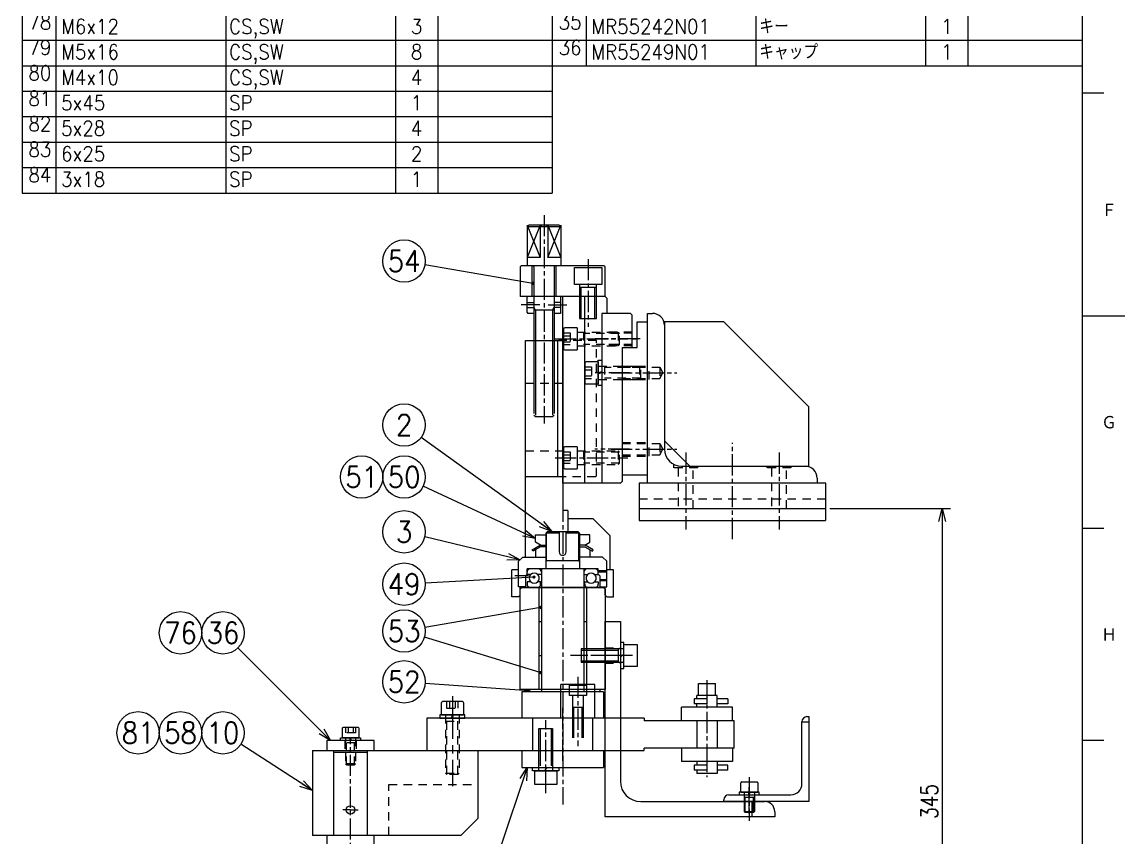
# Model space of a CAD drawing. Extents: x 0 to 2102, y 0 to 1485.
# Drawn here: x 1440 to 2090, y 435 to 916 of the extents above; entities that cross this region are included whole.
import ezdxf
from ezdxf.enums import TextEntityAlignment as Align

# ---------------------------------------------------------------- set-up
doc = ezdxf.new("R2010")
doc.units = 0
doc.header["$LTSCALE"] = 2.5
for name, pattern in [('GEN3A', [3.5, 2, -1.5]), ('GEN4A', [15, 10, -1, 1, -1, 1, -1]), ('GEN7', [15, 10, -1.5, 2, -1.5]), ('GEN7A', [7.5, 5, -0.75, 1, -0.75]), ('HIDDEN2', [3.5, 2, -1.5])]:
    doc.linetypes.add(name, pattern=pattern)
doc.layers.get('0').update_dxf_attribs({"linetype": 'CONTINUOUS'})
doc.layers.get('DEFPOINTS').update_dxf_attribs({"linetype": 'CONTINUOUS'})
for name, color, linetype in [('2', 5, 'CONTINUOUS'), ('4', 3, 'CONTINUOUS'), ('4A', 3, 'GEN4A'), ('5', 3, 'CONTINUOUS'), ('7', 4, 'GEN7'), ('7A', 4, 'GEN7A'), ('9', 3, 'HIDDEN2'), ('_-0', 7, 'CONTINUOUS'), ('_-3A', 6, 'GEN3A'), ('RAHM2', 1, 'CONTINUOUS'), ('RAHM3', 52, 'CONTINUOUS')]:
    doc.layers.add(name, color=color, linetype=linetype)
doc.styles.add('DIMENSION', font='monotxt.shx', dxfattribs={"bigfont": 'bigfont.shx'})
doc.styles.get("Standard").update_dxf_attribs({"font": 'romans.shx', "width": 0.8, "bigfont": 'extfont.shx'})
doc.dimstyles.new('GEN-ISO', dxfattribs={"dimscale": 2.5, "dimtxt": 4, "dimasz": 3, "dimexe": 2, "dimexo": 1, "dimgap": 1, "dimtad": 3, "dimdec": 3, "dimrnd": 0.01, "dimdsep": 46, "dimtxsty": 'Standard', "dimblk": 'OPEN30', "dimcen": 0, "dimclrt": 52, "dimadec": 3, "dimazin": 2, "dimtp": 0.1, "dimtm": 0.1, "dimtfac": 0.6, "dimtdec": 3, "dimtmove": 2, "dimatfit": 3, "dimldrblk": 'OPEN30', "dimfxl": 1, "dimarcsym": 0})

# ---------------------------------------------------------------- blocks, each defined once
blk = doc.blocks.new('1A1ｸﾐｽﾞ')
at = {"layer": 'RAHM2', "color": 5, "linetype": 'Continuous'}
for p, q in [((826, 15), (826, 579)), ((831, 349.5), (826, 349.5)), ((836, 297), (826, 297)), ((831, 247), (826, 247)), ((831, 197), (826, 197))]:
    blk.add_line(p, q, dxfattribs=at)
for s, p in [('Ｆ', (830.43, 320.24)), ('Ｇ', (830.43, 270.24)), ('Ｈ', (830.43, 220.24))]:
    blk.add_text(s, height=3.31, dxfattribs=at).set_placement(p)
at = {"layer": 'RAHM2', "color": 5, "linetype": 'Continuous', "width": 0.7}
for tag, p in [('HEADER3', (35, 566.01)), ('HEADER4', (54.75, 566)), ('HEADER15', (74.49, 566)), ('HEADER16', (94.43, 566))]:
    blk.add_attdef(tag, text='', height=6, dxfattribs=at).set_placement(p, align=Align.MIDDLE)
at = {"layer": 'RAHM2', "color": 7, "linetype": 'Continuous'}
blk.add_attdef('HEADER5', text='', height=2.5, dxfattribs=at).set_placement((63.69, 559.1), align=Align.BOTTOM_RIGHT)
for tag, height, width, p in [('HEADER1', 5, 0.9, (775.12, 45.15)), ('HEADER7', 5, 0.8, (590.38, 40.8)), ('GEN-TITLE-SCA', 4, 0.85, (677.79, 40.85)), ('HEADER2', 6, 0.9, (774.89, 36.68)), ('HEADER20', 3.2, 0.63, (46.91, 31.38)), ('HEADER17', 3.33, 0.8, (71.4, 31.2)), ('HEADER18', 3.5, 0.8, (92.57, 31.22)), ('HEADER11', 3.2, 0.63, (46.91, 24.38)), ('HEADER9', 3.33, 0.8, (71.4, 24.2)), ('HEADER10', 3.5, 0.8, (92.57, 24.22)), ('HEADER14', 3.31, 0.8, (542.54, 17.82))]:
    blk.add_attdef(tag, text='', height=height, dxfattribs=dict(at, width=width)).set_placement(p, align=Align.MIDDLE)
for tag, p in [('HEADER22', (648.45, 41.09)), ('HEADER21', (663.07, 41.09))]:
    blk.add_attdef(tag, text='', height=4, dxfattribs=at).set_placement(p, align=Align.MIDDLE)
at = {"layer": 'RAHM2', "color": 7, "linetype": 'Continuous', "width": 0.7}
blk.add_attdef('GEN-TITLE-DAT', text='', height=3.5, dxfattribs=at).set_placement((699.64, 39.1), align=Align.CENTER)
at = {"layer": 'RAHM2', "color": 5, "linetype": 'Continuous'}
blk.add_attdef('HEADER6', text='', height=5.8, dxfattribs=at).set_placement((623.09, 17.7), align=Align.BOTTOM_RIGHT)
at = {"layer": 'RAHM2', "color": 5, "linetype": 'Continuous', "style": 'DIMENSION', "width": 1.2}
for tag, p in [('HEADER13', (629.56, 16.75)), ('HEADER12', (663.26, 16.72)), ('GEN-TITLE-DWG', (732.79, 16.74))]:
    blk.add_attdef(tag, text='', height=7.02, dxfattribs=at).set_placement(p, align=Align.BOTTOM_LEFT)
at = {"layer": 'RAHM2', "color": 5, "linetype": 'Continuous', "style": 'DIMENSION'}
blk.add_attdef('HEADER8', text='', height=7.02, dxfattribs=at).set_placement((824.64, 16.71), align=Align.BOTTOM_RIGHT)
blk = doc.blocks.new('A$C7E82024C')
at = {"layer": '2'}
for p, q in [((5.68, 100), (4.68, 99)), ((4.68, 80), (4.68, 99)), ((5.68, 100), (22.68, 100)), ((22.68, 100), (22.68, 0)), ((10.68, 80), (4.68, 80)), ((10.68, 80), (10.68, 1)), ((10.68, 1), (11.68, 0)), ((11.68, 0), (22.68, 0))]:
    blk.add_line(p, q, dxfattribs=at)
at = {"layer": '7A'}
for p, q in [((0, 85), (26.57, 85)), ((6, 65), (26.57, 65)), ((6.33, 20), (26.78, 20))]:
    blk.add_line(p, q, dxfattribs=at)
at = {"layer": '9'}
for p, q in [((4.68, 89), (22.68, 89)), ((4.68, 88.32), (22.68, 88.32)), ((4.68, 81.68), (22.68, 81.68)), ((4.68, 81), (22.68, 81))]:
    blk.add_line(p, q, dxfattribs=at)
blk = doc.blocks.new('A$C05F7425E')
at = {"layer": '2'}
for p, q in [((21.51, 132.98), (24.51, 132.98)), ((21.51, 32.98), (21.51, 132.98)), ((15.51, 127.98), (21.51, 127.98)), ((15.51, 112.98), (15.51, 127.98)), ((31.51, 127.98), (31.51, 52.98)), ((66.51, 127.98), (31.51, 127.98)), ((66.51, 127.98), (116.51, 77.98)), ((6.51, 112.98), (15.51, 112.98)), ((6.51, 112.98), (6.51, 37.98)), ((116.51, 42.98), (116.51, 77.98)), ((31.51, 57.98), (46.51, 42.98)), ((41.51, 42.98), (116.51, 42.98)), ((6.51, 37.98), (21.51, 37.98)), ((121.51, 35.98), (121.51, 32.98))]:
    blk.add_line(p, q, dxfattribs=at)
blk.add_lwpolyline([(16.51, 17.98), (126.51, 17.98), (126.51, 32.98), (16.51, 32.98)], close=True, dxfattribs=at)
for centre, radius, start, end in [((24.51, 125.98), 7, 0, 90), ((41.51, 52.98), 10, 180, 270), ((114.51, 35.98), 7, 0, 90)]:
    blk.add_arc(centre, radius, start, end, dxfattribs=at)
at = {"layer": '7A'}
for p, q in [((0, 97.98), (38.81, 97.98)), ((0, 52.98), (38.81, 52.98)), ((71.51, 0), (71.51, 56.68)), ((44.01, 51.06), (44.01, 5.71)), ((99.01, 51.06), (99.01, 5.71))]:
    blk.add_line(p, q, dxfattribs=at)
at = {"layer": '9'}
for p, q in [((6.51, 101.98), (22.51, 101.98)), ((6.51, 101.3), (28.71, 101.3)), ((22.51, 93.98), (22.51, 101.98)), ((28.71, 101.3), (30.63, 97.98)), ((28.71, 101.3), (28.71, 94.65)), ((28.71, 94.65), (30.63, 97.98)), ((6.51, 94.65), (28.71, 94.65)), ((6.51, 93.98), (22.51, 93.98)), ((6.51, 56.98), (22.51, 56.98)), ((6.51, 56.3), (28.71, 56.3)), ((22.51, 48.98), (22.51, 56.98)), ((28.71, 56.3), (28.71, 49.65)), ((28.71, 56.3), (30.63, 52.98)), ((28.71, 49.65), (30.63, 52.98)), ((6.51, 49.65), (28.71, 49.65)), ((6.51, 48.98), (22.51, 48.98)), ((37.01, 41.98), (37.01, 44.05)), ((51.01, 41.98), (37.01, 41.98)), ((39.51, 41.98), (39.51, 17.98)), ((48.51, 17.98), (48.51, 41.98)), ((51.01, 42.98), (51.01, 41.98)), ((92.01, 41.98), (92.01, 42.98)), ((106.01, 41.98), (92.01, 41.98)), ((94.51, 41.98), (94.51, 17.98)), ((103.51, 17.98), (103.51, 41.98)), ((106.01, 42.98), (106.01, 41.98)), ((126.51, 23.48), (16.51, 23.48))]:
    blk.add_line(p, q, dxfattribs=at)
blk = doc.blocks.new('A$C192D0787')
at = {"layer": '2'}
for p, q in [((4, 238.96), (24, 238.96)), ((24, 189.96), (4, 189.96)), ((4, 79.96), (24, 79.96)), ((4.5, 9.96), (23.5, 9.96)), ((23.5, 8.61), (4.5, 8.61))]:
    blk.add_line(p, q, dxfattribs=at)
for points in [[(4, 238.96), (4, 189.96), (0, 189.96), (0, 79.96), (4, 79.96), (4, 9.96)], [(24, 9.96), (24, 79.96), (28, 79.96), (28, 189.96), (24, 189.96), (24, 238.96)], [(4, 9.96), (4.5, 9.96), (4.5, 8.61), (4, 8.61)], [(4, 4.96), (24, 4.96), (24, 8.61)], [(4, 8.61), (4, 4.96)], [(24, 9.96), (23.5, 9.96), (23.5, 8.61), (24, 8.61)]]:
    blk.add_lwpolyline(points, dxfattribs=at)
at = {"layer": '7A'}
blk.add_line((14, 0), (14, 247.39), dxfattribs=at)
blk = doc.blocks.new('GENJIS-1176H2_S-02O00M0-0704')
at = {"layer": '_-0'}
for p, q in [((-8, 5.7), (-8, -5.7)), ((0, 6.5), (-7.2, 6.5)), ((0, 6.5), (0, -6.5)), ((-7.2, -6.5), (0, -6.5))]:
    blk.add_line(p, q, dxfattribs=at)
for centre, start, end in [((-7.2, 5.7), 90, 179.999999), ((-7.2, -5.7), 179.999999, 270)]:
    blk.add_arc(centre, 0.8, start, end, dxfattribs=at)
at = {"layer": '_-3A'}
for p, q in [((-8, 3.4641), (-4, 3.4641)), ((-8, 1.73205), (-4, 1.73205)), ((-4, 3.4641), (-4, -3.4641)), ((0, 4), (34.233, 4)), ((3.75, 4), (3.75, -4)), ((35, 3.233), (3.75, 3.233)), ((35, 3.233), (34.233, 4)), ((34.233, 4), (34.233, -4)), ((35, -3.233), (35, 3.233)), ((-8, -1.73205), (-4, -1.73205)), ((-4, -3.4641), (-8, -3.4641)), ((0, -4), (34.233, -4)), ((35, -3.233), (3.75, -3.233)), ((34.233, -4), (35, -3.233))]:
    blk.add_line(p, q, dxfattribs=at)
at = {"layer": '_-0', "flags": 9}
blk.add_attdef('POWER_DIM', (0, 0), '', height=12.5, dxfattribs=at)
blk = doc.blocks.new('A$C13A81630')
at = {"layer": '2'}
blk.add_lwpolyline([(6, 0), (6, 28), (0, 28), (0, 0)], close=True, dxfattribs=at)
at = {"layer": '9'}
for p, q in [((6, 17.3), (0, 17.3)), ((6, 10.7), (0, 10.7))]:
    blk.add_line(p, q, dxfattribs=at)
blk = doc.blocks.new('GENJIS-1176H2_S-02PJ0E5-0704')
at = {"layer": '_-0'}
for p, q in [((-6, 4.4), (-6, -4.4)), ((0, 5), (-5.4, 5)), ((0, 5), (0, -5)), ((-5.4, -5), (0, -5))]:
    blk.add_line(p, q, dxfattribs=at)
for centre, start, end in [((-5.4, 4.4), 90, 179.999998), ((-5.4, -4.4), 179.999998, 270)]:
    blk.add_arc(centre, 0.6, start, end, dxfattribs=at)
at = {"layer": '_-3A'}
for p, q in [((-6, 2.88675), (-3, 2.88675)), ((-6, 1.443375), (-3, 1.443375)), ((-3, 2.88675), (-3, -2.88675)), ((0, 3), (15.3865, 3)), ((3, 3), (3, -3)), ((16, 2.3865), (3, 2.3865)), ((16, 2.3865), (15.3865, 3)), ((15.3865, 3), (15.3865, -3)), ((16, -2.3865), (16, 2.3865)), ((-6, -1.443375), (-3, -1.443375)), ((-3, -2.88675), (-6, -2.88675)), ((0, -3), (15.3865, -3)), ((16, -2.3865), (3, -2.3865)), ((15.3865, -3), (16, -2.3865))]:
    blk.add_line(p, q, dxfattribs=at)
at = {"layer": '_-0', "flags": 9}
blk.add_attdef('POWER_DIM', (0, 0), '', height=12.5, dxfattribs=at)
blk = doc.blocks.new('GENJIS-1251_S-02PJ0DL-0707')
at = {"layer": '_-0'}
for p, q in [((-1.5, 5.9), (0, 5.9)), ((-1.5, -5.9), (-1.5, 5.9)), ((0, 0.45), (-1.5, 0)), ((0, 0), (-1.5, -0.45)), ((0, 5.9), (0, -5.9)), ((0, -5.9), (-1.5, -5.9))]:
    blk.add_line(p, q, dxfattribs=at)
at = {"layer": '_-0', "flags": 9}
blk.add_attdef('POWER_DIM', (0, 0), '', height=12.5, dxfattribs=at)
blk = doc.blocks.new('GENJIS-1251_S-02O00LD-0707')
at = {"layer": '_-0'}
for p, q in [((-2, 7.4), (0, 7.4)), ((-2, -7.4), (-2, 7.4)), ((0, 7.4), (0, -7.4)), ((0, 0.6), (-2, 0)), ((0, 0), (-2, -0.6)), ((0, -7.4), (-2, -7.4))]:
    blk.add_line(p, q, dxfattribs=at)
at = {"layer": '_-0', "flags": 9}
blk.add_attdef('POWER_DIM', (0, 0), '', height=12.5, dxfattribs=at)
blk = doc.blocks.new('A$C288456E8')
at = {"layer": '2'}
for p, q in [((0, 100), (115, 100)), ((0, 0), (0, 100)), ((115, 100), (115, 91)), ((115, 91), (21, 91)), ((9, 79), (9, 6)), ((0, 13.4), (9, 13.4)), ((3, 0), (0, 0))]:
    blk.add_line(p, q, dxfattribs=at)
for centre, radius, start, end in [((21, 79), 12, 90, 180), ((3, 6), 6, 270, 0)]:
    blk.add_arc(centre, radius, start, end, dxfattribs=at)
at = {"layer": '7A'}
blk.add_line((95, 83.88), (95, 107.67), dxfattribs=at)
at = {"layer": '9'}
for p, q in [((90.5, 100), (90.5, 91)), ((99.5, 100), (99.5, 91))]:
    blk.add_line(p, q, dxfattribs=at)
blk = doc.blocks.new('A$C574E4FE1')
at = {"layer": '2'}
for p, q in [((46, 17.58), (46, 54.08)), ((46, 54.08), (50, 54.08)), ((49, 57.08), (50, 57.08)), ((50, 57.08), (50, 7.08)), ((0, 7.08), (0, 8.08)), ((50, 7.08), (0, 7.08)), ((3, 11.08), (39.5, 11.08))]:
    blk.add_line(p, q, dxfattribs=at)
for centre, radius, start, end in [((49, 54.08), 3, 90, 180), ((39.5, 17.58), 6.5, 270, 0), ((3, 8.08), 3, 90, 180)]:
    blk.add_arc(centre, radius, start, end, dxfattribs=at)
at = {"layer": '7'}
blk.add_line((15, 0), (15, 15.6), dxfattribs=at)
blk = doc.blocks.new('A$C709349E2')
at = {"layer": '2'}
for p, q in [((8, 23.5), (8, 151)), ((8, 151), (30, 151)), ((27, 151), (27, 71)), ((30, 151), (30, 51)), ((8, 71), (30, 71)), ((33, 51), (30, 51)), ((33, 51), (33, 38.5)), ((48, 46), (33, 46)), ((48, 46), (58, 36)), ((58, 16), (58, 36)), ((0, 0), (0, 16)), ((4, 16), (0, 16)), ((60, 16), (56, 16)), ((60, 0), (60, 16)), ((4, 0), (0, 0)), ((5, 1), (4, 0)), ((55, 5.5), (5, 5.5)), ((5, 1), (5, 5.5)), ((55, 1), (55, 5.5)), ((55, 1), (56, 0)), ((56, 0), (60, 0))]:
    blk.add_line(p, q, dxfattribs=at)
at = {"layer": '9'}
for p, q in [((13, 151), (13, 126)), ((14, 151), (14, 126)), ((24, 151), (24, 126)), ((25, 151), (25, 126)), ((8, 126), (30, 126)), ((8, 86), (30, 86))]:
    blk.add_line(p, q, dxfattribs=at)
blk = doc.blocks.new('GENJIS-1176H2_S-02O00UZ-0704')
at = {"layer": '_-0'}
for p, q in [((-8, 5.7), (-8, -5.7)), ((0, 6.5), (-7.2, 6.5)), ((0, 6.5), (0, -6.5)), ((-7.2, -6.5), (0, -6.5))]:
    blk.add_line(p, q, dxfattribs=at)
for centre, start, end in [((-7.2, 5.7), 90, 179.999999), ((-7.2, -5.7), 179.999999, 270)]:
    blk.add_arc(centre, 0.8, start, end, dxfattribs=at)
at = {"layer": '_-3A'}
for p, q in [((-8, 3.4641), (-4, 3.4641)), ((-8, 1.73205), (-4, 1.73205)), ((-4, 3.4641), (-4, -3.4641)), ((0, 4), (24.233, 4)), ((3.75, 4), (3.75, -4)), ((25, 3.233), (3.75, 3.233)), ((25, 3.233), (24.233, 4)), ((24.233, 4), (24.233, -4)), ((25, -3.233), (25, 3.233)), ((-8, -1.73205), (-4, -1.73205)), ((-4, -3.4641), (-8, -3.4641)), ((0, -4), (24.233, -4)), ((25, -3.233), (3.75, -3.233)), ((24.233, -4), (25, -3.233))]:
    blk.add_line(p, q, dxfattribs=at)
at = {"layer": '_-0', "flags": 9}
blk.add_attdef('POWER_DIM', (0, 0), '', height=12.5, dxfattribs=at)
blk = doc.blocks.new('GENBALLOON1')
blk.add_circle((0, 0), 5)
at = {"flags": 1}
blk.add_attdef('GEN_PARENT', text='', height=2.5, dxfattribs=at).set_placement((0, 0), align=Align.MIDDLE)
blk.add_attdef('REF_NO', text='', height=3.5).set_placement((0, 0), align=Align.MIDDLE)
at = {"color": 7, "flags": 1}
for tag, p in [('5GENINF', (6.43, 0.96)), ('6GENINF', (6.43, 0.63)), ('7GENINF', (6.43, 0.3)), ('8GENINF', (6.43, -0.04)), ('9GENINF', (6.43, -0.37)), ('3GENINF', (6.43, -2.34)), ('4GENINF', (6.43, -2.67)), ('10GENINF', (6.43, -0.7)), ('11GENINF', (6.43, -1)), ('12GENINF', (6.43, -1.34)), ('13GENINF', (6.43, -1.67)), ('14GENINF', (6.43, -2)), ('20GENINF', (6.43, -4.7)), ('21GENINF', (6.43, -5.04)), ('22GENINF', (6.43, -5.37)), ('15GENINF', (6.43, -3)), ('16GENINF', (6.43, -3.34)), ('17GENINF', (6.43, -3.7)), ('18GENINF', (6.43, -4.04)), ('19GENINF', (6.43, -4.37))]:
    blk.add_attdef(tag, p, '', height=0.2, dxfattribs=at)
blk = doc.blocks.new('_Open30')
at = {"color": 0, "linetype": 'ByBlock', "lineweight": -2}
for p, q in [((-1, 0.268), (0, 0)), ((0, 0), (-1, -0.268)), ((0, 0), (-1, 0))]:
    blk.add_line(p, q, dxfattribs=at)
blk = doc.blocks.new('STDKUMIZU')
at = {"color": 7}
for p, q in [((0, 0), (0, -6)), ((8, 0), (8, -6)), ((48, 0), (48, -6)), ((88, 0), (88, -6)), ((98, 0), (98, -6)), ((0, -6), (125, -6))]:
    blk.add_line(p, q, dxfattribs=at)
at = {"color": 7, "width": 0.7}
blk.add_attdef('1GENST', text='', height=3.5, dxfattribs=at).set_placement((4.2, -4.5), align=Align.BOTTOM_CENTER)
for tag, p in [('2GENST', (9.2, -4.5)), ('3GENST', (48.8, -4.5)), ('5GENST', (99, -4.5))]:
    blk.add_attdef(tag, p, '', height=3.5, dxfattribs=at)
blk.add_attdef('4GENST', text='', height=3.5, dxfattribs=at).set_placement((93, -4.5), align=Align.CENTER)
blk = doc.blocks.new('*D82')
at = {"layer": '5', "color": 0, "lineweight": -2, "transparency": 16777216}
for p, q in [((1916.12, 629.1), (1987.24, 629.1)), ((1982.24, 621.6), (1982.24, 291.6)), ((1959.76, 284.1), (1987.24, 284.1))]:
    blk.add_line(p, q, dxfattribs=at)
at = {"layer": 'DEFPOINTS', "color": 0, "transparency": 16777216}
for p in [(1913.62, 629.1), (1957.26, 284.1), (1982.24, 284.1)]:
    blk.add_point(p, dxfattribs=at)
at = {"layer": '5', "color": 0, "lineweight": -2, "transparency": 16777216, "xscale": 7.5, "yscale": 7.5, "zscale": 7.5}
for p, rotation in [((1982.24, 629.1), 90), ((1982.24, 284.1), 270)]:
    blk.add_blockref('_Open30', p, dxfattribs=dict(at, rotation=rotation))
at = {"layer": '5', "color": 52, "transparency": 16777216, "insert": (1974.74, 456.6), "char_height": 10, "attachment_point": 5, "rotation": 90}
blk.add_mtext('345', dxfattribs=at)

msp = doc.modelspace()

# ---------------------------------------------------------------- linework, layer by layer
msp.add_line((1752.5, 890), (1752.5, 815))
at = {"layer": '2'}
for p, q in [((1737.6163, 796.1038), (1737.6163, 772.1038)), ((1738.6163, 796.1038), (1737.6163, 795.1038)), ((1757.6163, 795.1038), (1737.6163, 795.1038)), ((1756.6163, 796.1038), (1738.6163, 796.1038)), ((1745.3308, 796.1038), (1745.3308, 777.1038)), ((1746.3308, 796.1038), (1745.3308, 795.1038)), ((1748.9018, 796.1038), (1749.9018, 795.1038)), ((1749.9018, 796.1038), (1749.9018, 777.1038)), ((1756.6163, 796.1038), (1757.6163, 795.1038)), ((1757.6163, 796.1038), (1757.6163, 772.1038)), ((1745.3308, 777.1038), (1737.6163, 777.1038)), ((1757.6163, 777.1038), (1749.9018, 777.1038)), ((1734.1163, 772.1038), (1733.6163, 771.6038)), ((1733.6163, 771.6038), (1733.6163, 754.1038)), ((1783.1163, 772.1038), (1734.1163, 772.1038)), ((1740.6163, 754.1038), (1740.6163, 772.1038)), ((1741.6163, 771.6038), (1741.6163, 685.1038)), ((1753.6163, 771.6038), (1753.6163, 685.1038)), ((1754.6163, 772.1038), (1754.6163, 754.1038)), ((1783.6163, 771.6038), (1783.1163, 772.1038)), ((1783.6163, 754.1038), (1783.6163, 771.6038)), ((1783.6163, 754.1038), (1733.6163, 754.1038)), ((1737.6163, 753.6038), (1738.1163, 754.1038)), ((1757.1163, 754.1038), (1757.6163, 753.6038)), ((1758.6163, 644.1038), (1758.6163, 754.1038)), ((1771.6163, 644.1038), (1771.6163, 754.1038)), ((1783.6163, 754.1038), (1784.6163, 753.1038)), ((1737.6163, 744.6038), (1737.6163, 753.6038)), ((1737.6163, 750.6038), (1741.6163, 750.6038)), ((1737.6163, 747.6038), (1741.6163, 747.6038)), ((1757.6163, 750.6038), (1753.6163, 750.6038)), ((1757.6163, 747.6038), (1753.6163, 747.6038)), ((1757.6163, 744.6038), (1757.6163, 753.6038)), ((1784.6163, 753.1038), (1784.6163, 744.1038)), ((1737.6163, 744.6038), (1738.1163, 744.1038)), ((1741.6163, 744.1038), (1738.1163, 744.1038)), ((1753.6163, 746.1038), (1741.6163, 746.1038)), ((1757.1163, 744.1038), (1753.6163, 744.1038)), ((1757.6163, 744.6038), (1757.1163, 744.1038)), ((1741.6163, 684.1038), (1742.6163, 683.1038)), ((1752.6163, 683.1038), (1742.6163, 683.1038)), ((1752.6163, 683.1038), (1753.6163, 684.1038)), ((1781.6163, 644.1038), (1758.6163, 644.1038)), ((1803.6163, 629.1038), (1803.6163, 622.1038)), ((1913.6163, 629.1038), (1913.6163, 622.1038)), ((1803.6163, 622.1038), (1913.6163, 622.1038)), ((1742.6163, 613.6038), (1748.6163, 613.6038)), ((1742.6163, 609.3359), (1742.6163, 613.6038)), ((1749.6163, 615.6038), (1748.6163, 614.6038)), ((1756.6163, 614.6038), (1748.6163, 614.6038)), ((1748.6163, 614.6038), (1748.6163, 593.6038)), ((1749.6163, 615.6038), (1767.6163, 615.6038)), ((1756.6163, 615.6038), (1756.6163, 603.6038)), ((1760.6163, 603.6038), (1760.6163, 615.6038)), ((1768.6163, 614.6038), (1760.6163, 614.6038)), ((1767.6163, 615.6038), (1768.6163, 614.6038)), ((1768.6163, 614.6038), (1768.6163, 593.6038)), ((1774.6163, 613.6038), (1768.6163, 613.6038)), ((1774.6163, 609.3359), (1774.6163, 613.6038)), ((1740.6163, 604.8718), (1745.3483, 607.6038)), ((1741.1163, 604.0058), (1740.6163, 604.8718)), ((1745.6163, 606.6038), (1741.1163, 604.0058)), ((1745.6163, 607.6038), (1742.6163, 609.3359)), ((1742.6163, 604.8718), (1742.6163, 600.6038)), ((1745.3483, 607.6038), (1748.6163, 607.6038)), ((1748.6163, 606.6038), (1745.6163, 606.6038)), ((1771.8843, 607.6038), (1768.6163, 607.6038)), ((1768.6163, 606.6038), (1771.6163, 606.6038)), ((1771.6163, 607.6038), (1774.6163, 609.3359)), ((1771.6163, 606.6038), (1776.1163, 604.0058)), ((1776.6163, 604.8718), (1771.8843, 607.6038)), ((1774.6163, 604.8718), (1774.6163, 600.6038)), ((1776.1163, 604.0058), (1776.6163, 604.8718)), ((1732.6163, 598.1038), (1735.1163, 600.6038)), ((1732.6163, 583.1038), (1732.6163, 598.1038)), ((1735.1163, 600.6038), (1748.6163, 600.6038)), ((1748.6163, 600.6038), (1748.6163, 593.6038)), ((1749.1163, 598.6038), (1768.1163, 598.6038)), ((1768.6163, 600.6038), (1768.6163, 593.6038)), ((1782.1163, 600.6038), (1768.6163, 600.6038)), ((1784.6163, 598.1038), (1782.1163, 600.6038)), ((1784.6163, 583.1038), (1784.6163, 598.1038)), ((1779.6163, 593.6038), (1737.6163, 593.6038)), ((1737.6163, 590.3038), (1737.6163, 593.6038)), ((1746.1163, 593.6038), (1746.1163, 521.1038)), ((1771.1163, 593.6038), (1771.1163, 521.1038)), ((1779.6163, 590.3038), (1779.6163, 593.6038)), ((1779.6163, 591.8538), (1784.6163, 591.8538)), ((1737.6163, 590.6038), (1736.6163, 589.6038)), ((1736.6163, 589.6038), (1736.6163, 583.1038)), ((1739.8837, 590.3038), (1737.6163, 590.3038)), ((1737.6163, 585.9038), (1737.6163, 584.6038)), ((1739.8837, 585.9038), (1737.6163, 585.9038)), ((1746.1163, 590.3038), (1743.8489, 590.3038)), ((1745.6163, 585.9038), (1743.8489, 585.9038)), ((1745.6163, 584.6038), (1745.6163, 585.9038)), ((1745.6163, 585.9038), (1746.1163, 585.9038)), ((1771.1163, 590.3038), (1773.3837, 590.3038)), ((1771.6163, 585.9038), (1771.1163, 585.9038)), ((1771.6163, 584.6038), (1771.6163, 585.9038)), ((1771.6163, 585.9038), (1773.3837, 585.9038)), ((1777.3489, 590.3038), (1779.6163, 590.3038)), ((1777.3489, 585.9038), (1779.6163, 585.9038)), ((1779.6163, 590.6038), (1780.6163, 589.6038)), ((1779.6163, 585.9038), (1779.6163, 584.6038)), ((1780.6163, 589.6038), (1780.6163, 583.1038)), ((1780.6163, 587.3538), (1784.6163, 587.3538)), ((1736.6163, 583.1038), (1732.6163, 583.1038)), ((1746.1163, 582.6038), (1733.6163, 582.6038)), ((1744.6163, 582.6038), (1744.6163, 522.6038)), ((1771.1163, 582.6038), (1783.6163, 582.6038)), ((1772.6163, 582.6038), (1772.6163, 522.6038)), ((1780.6163, 583.1038), (1784.6163, 583.1038)), ((1744.6163, 562.6038), (1746.1163, 562.6038)), ((1771.1163, 562.6038), (1772.6163, 562.6038)), ((1744.6163, 542.6038), (1746.1163, 542.6038)), ((1772.6163, 542.6038), (1771.1163, 542.6038)), ((1734.6163, 521.1038), (1734.6163, 505.6038)), ((1782.6163, 521.1038), (1734.6163, 521.1038)), ((1736.6163, 522.6038), (1736.6163, 521.1038)), ((1780.6163, 522.6038), (1780.6163, 521.1038)), ((1782.6163, 521.1038), (1782.6163, 505.6038)), ((1838.6163, 526.1038), (1848.6163, 526.1038)), ((1838.6163, 519.1038), (1838.6163, 526.1038)), ((1848.6163, 519.1038), (1848.6163, 526.1038)), ((1836.1663, 517.0538), (1836.1663, 514.1538)), ((1843.6163, 517.0538), (1836.1663, 517.0538)), ((1843.6163, 514.1538), (1836.1663, 514.1538)), ((1849.6163, 519.1038), (1837.6163, 519.1038)), ((1837.6163, 517.0538), (1837.6163, 519.1038)), ((1837.6163, 512.1038), (1837.6163, 514.1538)), ((1843.6163, 517.0538), (1843.6163, 514.1538)), ((1849.6163, 512.1038), (1849.6163, 519.1038)), ((1856.0163, 517.0538), (1849.6163, 517.0538)), ((1856.0163, 514.1538), (1849.6163, 514.1538)), ((1856.0163, 517.0538), (1856.0163, 514.1538)), ((1828.6163, 504.1038), (1828.6163, 512.1038)), ((1858.6163, 512.1038), (1828.6163, 512.1038)), ((1858.6163, 504.1038), (1858.6163, 512.1038)), ((1806.6163, 505.6038), (1678.6157, 505.6038)), ((1678.6157, 505.6038), (1678.6157, 486.6038)), ((1741.1163, 486.6038), (1741.1163, 505.6038)), ((1776.1163, 505.6038), (1776.1163, 486.6038)), ((1806.6163, 505.6038), (1806.6163, 504.1038)), ((1859.6163, 504.1038), (1806.6163, 504.1038)), ((1837.6163, 504.1038), (1837.6163, 488.1038)), ((1849.6163, 504.1038), (1849.6163, 488.1038)), ((1859.6163, 488.1038), (1806.6163, 488.1038)), ((1806.6163, 486.6038), (1806.6163, 488.1038)), ((1828.6163, 488.1038), (1828.6163, 480.1038)), ((1858.6163, 488.1038), (1858.6163, 480.1038)), ((1611.1158, 486.6038), (1806.6163, 486.6038)), ((1611.1158, 486.6038), (1611.1158, 436.6038)), ((1623.6158, 486.6038), (1623.6158, 436.6038)), ((1643.6158, 436.6038), (1643.6158, 486.6038)), ((1708.6158, 486.6038), (1708.6158, 446.6038)), ((1734.6163, 486.6038), (1734.6163, 476.6038)), ((1782.6163, 486.6038), (1782.6163, 476.6038)), ((1734.6163, 476.6038), (1782.6163, 476.6038)), ((1858.6163, 480.1038), (1828.6163, 480.1038)), ((1836.1663, 478.0538), (1836.1663, 475.1538)), ((1843.6163, 478.0538), (1836.1663, 478.0538)), ((1843.6163, 475.1538), (1836.1663, 475.1538)), ((1837.6163, 480.1038), (1837.6163, 478.0538)), ((1837.6163, 475.1538), (1837.6163, 473.1038)), ((1843.6163, 478.0538), (1843.6163, 475.1538)), ((1849.6163, 480.1038), (1849.6163, 473.1038)), ((1856.0163, 478.0538), (1849.6163, 478.0538)), ((1856.0163, 475.1538), (1849.6163, 475.1538)), ((1856.0163, 475.1538), (1856.0163, 478.0538)), ((1849.6163, 473.1038), (1837.6163, 473.1038)), ((1708.6158, 446.6038), (1698.6158, 436.6038)), ((1698.6158, 436.6038), (1611.1158, 436.6038)), ((1623.6158, 436.6038), (1619.6158, 436.6038)), ((1647.6158, 436.6038), (1643.6158, 436.6038))]:
    msp.add_line(p, q, dxfattribs=at)
msp.add_lwpolyline([(1783.6163, 581.6038), (1783.6163, 522.6038), (1733.6163, 522.6038), (1733.6163, 581.6038), (1734.6163, 582.6038), (1782.6163, 582.6038)], close=True, dxfattribs=at)
msp.add_lwpolyline([(1859.6163, 488.1038), (1859.6163, 504.1038)], dxfattribs=at)
msp.add_circle((1633.6158, 451.6038), 2.5, dxfattribs=at)
for centre, radius, start, end in [((1741.1163, 771.6038), 0.5, 0, 90), ((1754.1163, 771.6038), 0.5, 90, 180), ((1758.6163, 603.6038), 2, 180, 0), ((1739.6163, 591.6038), 2, 90, 180), ((1744.1163, 591.6038), 2, 0, 90), ((1773.1163, 591.6038), 2, 90, 180), ((1777.6163, 591.6038), 2, 0, 90), ((1741.8663, 588.1038), 2.9615, 132.024628, 227.975372), ((1741.8663, 588.1038), 2.9615, 47.975372, 132.024628), ((1741.8663, 588.1038), 2.9615, 227.975372, 312.024628), ((1741.8663, 588.1038), 2.9615, 312.024628, 47.975372), ((1775.3663, 588.1038), 2.9615, 132.024628, 227.975372), ((1775.3663, 588.1038), 2.9615, 47.975372, 132.024628), ((1775.3663, 588.1038), 2.9615, 227.975372, 312.024628), ((1775.3663, 588.1038), 2.9615, 312.024628, 47.975372), ((1739.6163, 584.6038), 2, 180, 270), ((1743.6163, 584.6038), 2, 270, 0), ((1773.6163, 584.6038), 2, 180, 270), ((1777.6163, 584.6038), 2, 270, 0)]:
    msp.add_arc(centre, radius, start, end, dxfattribs=at)
at = {"layer": '4'}
for p, q in [((1745.3308, 796.1038), (1737.6163, 777.1038)), ((1737.6163, 796.1038), (1745.3308, 777.1038)), ((1749.9018, 777.1038), (1757.6163, 796.1038)), ((1749.9018, 796.1038), (1757.6163, 777.1038)), ((1765.6163, 771.1038), (1781.6163, 771.1038)), ((1765.6163, 761.1038), (1765.6163, 771.1038)), ((1781.6163, 771.1038), (1781.6163, 761.1038)), ((1781.6163, 761.1038), (1765.6163, 761.1038)), ((1768.6163, 761.1038), (1768.6163, 741.1038)), ((1778.6163, 741.1038), (1778.6163, 761.1038)), ((1768.6163, 759.6038), (1778.6163, 759.6038)), ((1769.6163, 741.1038), (1769.6163, 759.6038)), ((1777.6163, 741.1038), (1777.6163, 759.6038)), ((1742.6163, 746.1038), (1741.6163, 747.8359)), ((1752.6163, 746.1038), (1753.6163, 747.8359)), ((1742.6163, 746.1038), (1742.6163, 684.1038)), ((1752.6163, 746.1038), (1752.6163, 684.1038)), ((1768.6163, 741.1038), (1778.6163, 741.1038)), ((1749.1163, 598.6038), (1749.1163, 615.1038)), ((1768.1163, 598.6038), (1768.1163, 615.1038)), ((1748.6163, 597.7378), (1749.1163, 598.6038)), ((1768.6163, 597.7378), (1768.1163, 598.6038)), ((1779.6163, 592.6038), (1784.6163, 592.6038)), ((1784.6163, 586.6038), (1780.6163, 586.6038)), ((1794.6163, 546.6038), (1769.6163, 546.6038)), ((1769.6163, 546.6038), (1769.6163, 538.6038)), ((1791.6163, 538.6038), (1791.6163, 546.6038)), ((1792.6163, 550.3038), (1792.6163, 534.9038)), ((1794.6163, 550.3038), (1792.6163, 550.3038)), ((1794.6163, 534.9038), (1794.6163, 550.3038)), ((1794.6163, 549.1038), (1802.6163, 549.1038)), ((1802.6163, 549.1038), (1802.6163, 536.1038)), ((1769.6163, 545.8038), (1791.6163, 545.8038)), ((1792.6163, 541.6038), (1794.6163, 543.6038)), ((1769.6163, 539.4038), (1791.6163, 539.4038)), ((1769.6163, 538.6038), (1794.6163, 538.6038)), ((1792.6163, 534.9038), (1794.6163, 534.9038)), ((1802.6163, 536.1038), (1794.6163, 536.1038)), ((1762.6163, 525.1038), (1772.6163, 525.1038)), ((1762.6163, 519.1038), (1762.6163, 525.1038)), ((1772.6163, 525.1038), (1772.6163, 519.1038)), ((1772.6163, 519.1038), (1762.6163, 519.1038)), ((1764.6163, 494.1038), (1764.6163, 519.1038)), ((1770.6163, 519.1038), (1770.6163, 494.1038)), ((1764.6163, 512.1038), (1770.6163, 512.1038)), ((1765.2163, 494.1038), (1765.2163, 512.1038)), ((1770.0163, 494.1038), (1770.0163, 512.1038)), ((1744.6163, 499.6038), (1752.6163, 499.6038)), ((1744.6163, 474.6038), (1744.6163, 499.6038)), ((1745.4163, 499.6038), (1745.4163, 477.6038)), ((1751.8163, 499.6038), (1751.8163, 477.6038)), ((1752.6163, 499.6038), (1752.6163, 474.6038)), ((1740.9163, 474.6038), (1740.9163, 476.6038)), ((1756.3163, 474.6038), (1740.9163, 474.6038)), ((1742.1163, 474.6038), (1755.1163, 474.6038)), ((1742.1163, 466.6038), (1742.1163, 474.6038)), ((1749.6163, 476.6038), (1747.6163, 474.6038)), ((1755.1163, 474.6038), (1755.1163, 466.6038)), ((1756.3163, 476.6038), (1756.3163, 474.6038)), ((1864.2163, 468.1038), (1873.0163, 468.1038)), ((1755.1163, 466.6038), (1742.1163, 466.6038)), ((1874.5163, 462.1038), (1862.7163, 462.1038)), ((1862.7163, 462.1038), (1862.7163, 460.6038)), ((1863.6163, 462.1038), (1863.6163, 467.5038)), ((1863.6163, 462.1038), (1873.6163, 462.1038)), ((1865.6163, 462.1038), (1865.6163, 450.7173)), ((1868.1663, 460.6038), (1868.6163, 462.1038)), ((1868.6163, 460.6038), (1869.0663, 462.1038)), ((1871.6163, 462.1038), (1871.6163, 450.7173)), ((1873.6163, 467.5038), (1873.6163, 462.1038)), ((1874.5163, 460.6038), (1874.5163, 462.1038)), ((1862.7163, 460.6038), (1874.5163, 460.6038)), ((1865.6163, 459.1038), (1871.6163, 459.1038)), ((1866.2298, 450.1038), (1866.2298, 459.1038)), ((1871.0028, 450.1038), (1871.0028, 459.1038)), ((1865.6163, 450.7173), (1871.6163, 450.7173)), ((1866.2298, 450.1038), (1865.6163, 450.7173)), ((1871.0028, 450.1038), (1866.2298, 450.1038)), ((1871.6163, 450.7173), (1871.0028, 450.1038))]:
    msp.add_line(p, q, dxfattribs=at)
for centre, start, end in [((1864.2163, 467.5038), 90.000002, 180), ((1873.0163, 467.5038), 0, 90.000002)]:
    msp.add_arc(centre, 0.6, start, end, dxfattribs=at)
at = {"layer": '4A'}
for p, q in [((1799.6163, 729.1038), (1802.6163, 729.1038)), ((1757.6163, 505.6038), (1757.6163, 525.6038)), ((1777.6163, 525.6038), (1757.6163, 525.6038)), ((1777.6163, 505.6038), (1777.6163, 525.6038))]:
    msp.add_line(p, q, dxfattribs=at)
at = {"layer": '7'}
for p, q in [((1738.4861, 589.6038), (1730.4861, 589.6038)), ((1693.6158, 518.6038), (1693.6158, 465.6038)), ((1633.6158, 451.6038), (1629.0588, 451.6038)), ((1633.6158, 451.6038), (1638.1729, 451.6038))]:
    msp.add_line(p, q, dxfattribs=at)
at = {"layer": '7A'}
for p, q in [((1747.6163, 802.0569), (1747.6163, 679.2758)), ((1773.6163, 776.1038), (1773.6163, 736.1038)), ((1745.0661, 749.1038), (1734.2528, 749.1038)), ((1750.1665, 749.1038), (1760.9798, 749.1038)), ((1754.1163, 729.1038), (1797.1163, 729.1038)), ((1754.1163, 659.1038), (1797.1163, 659.1038)), ((1758.6163, 633.7423), (1758.6163, 454.7434)), ((1792.1742, 542.6038), (1763.3126, 542.6038)), ((1767.6163, 530.1038), (1767.6163, 489.1038)), ((1843.6163, 528.16), (1843.6163, 471.0074)), ((1758.6163, 480.6114), (1758.6163, 512.3036)), ((1748.6163, 461.6038), (1748.6163, 504.6038)), ((1868.6163, 470.9683), (1868.6163, 445.3088))]:
    msp.add_line(p, q, dxfattribs=at)
at = {"layer": '9'}
for p, q in [((1656.1158, 466.6038), (1708.6158, 466.6038)), ((1656.1158, 436.6038), (1656.1158, 466.6038))]:
    msp.add_line(p, q, dxfattribs=at)
msp.add_lwpolyline([(1755.6163, 648.1038), (1778.6163, 648.1038), (1778.6163, 728.1038), (1755.6163, 728.1038)], close=True, dxfattribs=at)

# ---------------------------------------------------------------- block references
at = {"layer": '2', "xscale": 2.5, "yscale": 2.5, "zscale": 2.5}
msp.add_blockref('1A1ｸﾐｽﾞ', (0, 0), dxfattribs=at)
at = {"layer": '2', "xscale": -1}
msp.add_blockref('A$C7E82024C', (1804.2957, 644.1038), dxfattribs=at)
at = {"layer": '2'}
for name, p in [('A$C05F7425E', (1787.1087, 611.1272)), ('GENJIS-1176H2_S-02O00UZ-0704', (1767.1163, 729.1038)), ('A$C709349E2', (1728.6163, 577.1038)), ('GENJIS-1176H2_S-02O00UZ-0704', (1779.6163, 709.1038)), ('GENJIS-1251_S-02O00LD-0707', (1781.6163, 709.1038)), ('GENJIS-1176H2_S-02O00UZ-0704', (1767.1163, 659.1038)), ('A$C574E4FE1', (1853.6163, 449.5194)), ('A$C192D0787', (1619.6158, 246.6396))]:
    msp.add_blockref(name, p, dxfattribs=at)
at = {"layer": '2', "rotation": 90}
for name, p in [('A$C288456E8', (1883.6163, 447.6038)), ('A$C13A81630', (1647.6158, 486.6038))]:
    msp.add_blockref(name, p, dxfattribs=at)
at = {"layer": '2', "xscale": -1, "rotation": 90}
for name, p in [('GENJIS-1176H2_S-02O00M0-0704', (1693.6158, 507.6038)), ('GENJIS-1251_S-02O00LD-0707', (1693.6158, 505.6038))]:
    msp.add_blockref(name, p, dxfattribs=at)
at = {"layer": '5'}
ref = msp.add_blockref('GENBALLOON1', (1665.1598, 774.9153), dxfattribs=dict(at, xscale=2.5, yscale=2.5, zscale=2.5))
ref.add_attrib('REF_NO', '54', dxfattribs={"color": 7, "height": 12.5, "width": 0.9}).set_placement((1665.1598, 774.9153), align=Align.MIDDLE_CENTER)
ref = msp.add_blockref('GENBALLOON1', (1665.1598, 678.3837), dxfattribs=dict(at, xscale=2.5, yscale=2.5, zscale=2.5))
ref.add_attrib('REF_NO', '2', dxfattribs={"color": 7, "height": 12.5, "width": 0.9}).set_placement((1665.1598, 678.3837), align=Align.MIDDLE_CENTER)
ref = msp.add_blockref('GENBALLOON1', (1640.1598, 647.7186), dxfattribs=dict(at, xscale=2.5, yscale=2.5, zscale=2.5))
ref.add_attrib('REF_NO', '51', dxfattribs={"color": 7, "height": 12.5, "width": 0.9}).set_placement((1640.1598, 647.7186), align=Align.MIDDLE_CENTER)
ref = msp.add_blockref('GENBALLOON1', (1665.1598, 647.7186), dxfattribs=dict(at, xscale=2.5, yscale=2.5, zscale=2.5))
ref.add_attrib('REF_NO', '50', dxfattribs={"color": 7, "height": 12.5, "width": 0.9}).set_placement((1665.1598, 647.7186), align=Align.MIDDLE_CENTER)
ref = msp.add_blockref('GENBALLOON1', (1665.1598, 615.4372), dxfattribs=dict(at, xscale=2.5, yscale=2.5, zscale=2.5))
ref.add_attrib('REF_NO', '3', dxfattribs={"color": 7, "height": 12.5, "width": 0.9}).set_placement((1665.1598, 615.4372), align=Align.MIDDLE_CENTER)
ref = msp.add_blockref('GENBALLOON1', (1665.1598, 584.6009), dxfattribs=dict(at, xscale=2.5, yscale=2.5, zscale=2.5))
ref.add_attrib('REF_NO', '49', dxfattribs={"color": 7, "height": 12.5, "width": 0.9}).set_placement((1665.1598, 584.6009), align=Align.MIDDLE_CENTER)
ref = msp.add_blockref('GENBALLOON1', (1533.4002, 555.9311), dxfattribs=dict(at, xscale=2.5, yscale=2.5, zscale=2.5))
ref.add_attrib('REF_NO', '76', dxfattribs={"color": 7, "height": 12.5, "width": 0.9}).set_placement((1533.4002, 555.9311), align=Align.MIDDLE_CENTER)
ref = msp.add_blockref('GENBALLOON1', (1558.4002, 555.9311), dxfattribs=dict(at, xscale=2.5, yscale=2.5, zscale=2.5))
ref.add_attrib('REF_NO', '36', dxfattribs={"color": 7, "height": 12.5, "width": 0.9}).set_placement((1558.4002, 555.9311), align=Align.MIDDLE_CENTER)
ref = msp.add_blockref('GENBALLOON1', (1665.1598, 556.9875), dxfattribs=dict(at, xscale=2.5, yscale=2.5, zscale=2.5))
ref.add_attrib('REF_NO', '53', dxfattribs={"color": 7, "height": 12.5, "width": 0.9}).set_placement((1665.1598, 556.9875), align=Align.MIDDLE_CENTER)
ref = msp.add_blockref('GENBALLOON1', (1665.1598, 527.0824), dxfattribs=dict(at, xscale=2.5, yscale=2.5, zscale=2.5))
ref.add_attrib('REF_NO', '52', dxfattribs={"color": 7, "height": 12.5, "width": 0.9}).set_placement((1665.1598, 527.0824), align=Align.MIDDLE_CENTER)
ref = msp.add_blockref('GENBALLOON1', (1508.4002, 497.0601), dxfattribs=dict(at, xscale=2.5, yscale=2.5, zscale=2.5))
ref.add_attrib('REF_NO', '81', dxfattribs={"color": 7, "height": 12.5, "width": 0.9}).set_placement((1508.4002, 497.0601), align=Align.MIDDLE_CENTER)
ref = msp.add_blockref('GENBALLOON1', (1533.4002, 497.0601), dxfattribs=dict(at, xscale=2.5, yscale=2.5, zscale=2.5))
ref.add_attrib('REF_NO', '58', dxfattribs={"color": 7, "height": 12.5, "width": 0.9}).set_placement((1533.4002, 497.0601), align=Align.MIDDLE_CENTER)
ref = msp.add_blockref('GENBALLOON1', (1558.4002, 497.0601), dxfattribs=dict(at, xscale=2.5, yscale=2.5, zscale=2.5))
ref.add_attrib('REF_NO', '10', dxfattribs={"color": 7, "height": 12.5, "width": 0.9}).set_placement((1558.4002, 497.0601), align=Align.MIDDLE_CENTER)
at = {"layer": '5', "rotation": 270}
for name, p in [('GENJIS-1251_S-02PJ0DL-0707', (1633.6158, 492.6038)), ('GENJIS-1176H2_S-02PJ0E5-0704', (1633.6158, 494.1038))]:
    msp.add_blockref(name, p, dxfattribs=at)
at = {"layer": 'RAHM2'}
ref = msp.add_blockref('STDKUMIZU', (1439.9999, 920), dxfattribs=dict(at, xscale=2.5, yscale=2.5, zscale=2.5))
ref.add_attrib('1GENST', '78', dxfattribs={"layer": 'RAHM3', "color": 7, "height": 8.75, "width": 0.9}).set_placement((1450.5066, 908.75), align=Align.BOTTOM_CENTER)
ref.add_attrib('2GENST', 'M6x12', (1463.0066, 908.75), dxfattribs={"layer": 'RAHM3', "color": 7, "height": 8.75, "width": 0.9})
ref.add_attrib('3GENST', 'CS,SW', (1562.01, 908.75), dxfattribs={"layer": 'RAHM3', "color": 7, "height": 8.75, "width": 0.9})
ref.add_attrib('4GENST', '3', dxfattribs={"layer": 'RAHM3', "color": 7, "height": 8.75, "width": 0.9}).set_placement((1672.5083, 908.75), align=Align.CENTER)
ref = msp.add_blockref('STDKUMIZU', (1752.5, 920), dxfattribs=dict(at, xscale=2.5, yscale=2.5, zscale=2.5))
ref.add_attrib('1GENST', '35', dxfattribs={"layer": 'RAHM3', "color": 7, "height": 8.75, "width": 0.9}).set_placement((1763.0067, 908.75), align=Align.BOTTOM_CENTER)
ref.add_attrib('2GENST', 'MR55242N01', (1775.5067, 908.75), dxfattribs={"layer": 'RAHM3', "color": 7, "height": 8.75, "width": 0.9})
ref.add_attrib('3GENST', 'キー', (1874.51, 908.75), dxfattribs={"layer": 'RAHM3', "color": 7, "height": 8.75, "width": 0.9})
ref.add_attrib('4GENST', '1', dxfattribs={"layer": 'RAHM3', "color": 7, "height": 8.75, "width": 0.9}).set_placement((1985.0083, 908.75), align=Align.CENTER)
ref = msp.add_blockref('STDKUMIZU', (1439.9999, 905), dxfattribs=dict(at, xscale=2.5, yscale=2.5, zscale=2.5))
ref.add_attrib('1GENST', '79', dxfattribs={"layer": 'RAHM3', "color": 7, "height": 8.75, "width": 0.9}).set_placement((1450.5066, 893.75), align=Align.BOTTOM_CENTER)
ref.add_attrib('2GENST', 'M5x16', (1463.0066, 893.75), dxfattribs={"layer": 'RAHM3', "color": 7, "height": 8.75, "width": 0.9})
ref.add_attrib('3GENST', 'CS,SW', (1562.01, 893.75), dxfattribs={"layer": 'RAHM3', "color": 7, "height": 8.75, "width": 0.9})
ref.add_attrib('4GENST', '8', dxfattribs={"layer": 'RAHM3', "color": 7, "height": 8.75, "width": 0.9}).set_placement((1672.5083, 893.75), align=Align.CENTER)
ref = msp.add_blockref('STDKUMIZU', (1752.5, 905), dxfattribs=dict(at, xscale=2.5, yscale=2.5, zscale=2.5))
ref.add_attrib('1GENST', '36', dxfattribs={"layer": 'RAHM3', "color": 7, "height": 8.75, "width": 0.9}).set_placement((1763.0067, 893.75), align=Align.BOTTOM_CENTER)
ref.add_attrib('2GENST', 'MR55249N01', (1775.5067, 893.75), dxfattribs={"layer": 'RAHM3', "color": 7, "height": 8.75, "width": 0.9})
ref.add_attrib('3GENST', 'キャップ', (1874.51, 893.75), dxfattribs={"layer": 'RAHM3', "color": 7, "height": 8.75, "width": 0.9})
ref.add_attrib('4GENST', '1', dxfattribs={"layer": 'RAHM3', "color": 7, "height": 8.75, "width": 0.9}).set_placement((1985.0083, 893.75), align=Align.CENTER)
ref = msp.add_blockref('STDKUMIZU', (1439.9999, 890), dxfattribs=dict(at, xscale=2.5, yscale=2.5, zscale=2.5))
ref.add_attrib('1GENST', '80', dxfattribs={"layer": 'RAHM3', "color": 7, "height": 8.75, "width": 0.9}).set_placement((1450.5066, 878.75), align=Align.BOTTOM_CENTER)
ref.add_attrib('2GENST', 'M4x10', (1463.0066, 878.75), dxfattribs={"layer": 'RAHM3', "color": 7, "height": 8.75, "width": 0.9})
ref.add_attrib('3GENST', 'CS,SW', (1562.01, 878.75), dxfattribs={"layer": 'RAHM3', "color": 7, "height": 8.75, "width": 0.9})
ref.add_attrib('4GENST', '4', dxfattribs={"layer": 'RAHM3', "color": 7, "height": 8.75, "width": 0.9}).set_placement((1672.5083, 878.75), align=Align.CENTER)
ref = msp.add_blockref('STDKUMIZU', (1439.9999, 875), dxfattribs=dict(at, xscale=2.5, yscale=2.5, zscale=2.5))
ref.add_attrib('1GENST', '81', dxfattribs={"layer": 'RAHM3', "color": 7, "height": 8.75, "width": 0.9}).set_placement((1450.5066, 863.75), align=Align.BOTTOM_CENTER)
ref.add_attrib('2GENST', '5x45', (1463.0066, 863.75), dxfattribs={"layer": 'RAHM3', "color": 7, "height": 8.75, "width": 0.9})
ref.add_attrib('3GENST', 'SP', (1562.01, 863.75), dxfattribs={"layer": 'RAHM3', "color": 7, "height": 8.75, "width": 0.9})
ref.add_attrib('4GENST', '1', dxfattribs={"layer": 'RAHM3', "color": 7, "height": 8.75, "width": 0.9}).set_placement((1672.5083, 863.75), align=Align.CENTER)
ref = msp.add_blockref('STDKUMIZU', (1439.9999, 860), dxfattribs=dict(at, xscale=2.5, yscale=2.5, zscale=2.5))
ref.add_attrib('1GENST', '82', dxfattribs={"layer": 'RAHM3', "color": 7, "height": 8.75, "width": 0.9}).set_placement((1450.5066, 848.75), align=Align.BOTTOM_CENTER)
ref.add_attrib('2GENST', '5x28', (1463.0066, 848.75), dxfattribs={"layer": 'RAHM3', "color": 7, "height": 8.75, "width": 0.9})
ref.add_attrib('3GENST', 'SP', (1562.01, 848.75), dxfattribs={"layer": 'RAHM3', "color": 7, "height": 8.75, "width": 0.9})
ref.add_attrib('4GENST', '4', dxfattribs={"layer": 'RAHM3', "color": 7, "height": 8.75, "width": 0.9}).set_placement((1672.5083, 848.75), align=Align.CENTER)
ref = msp.add_blockref('STDKUMIZU', (1439.9999, 845), dxfattribs=dict(at, xscale=2.5, yscale=2.5, zscale=2.5))
ref.add_attrib('1GENST', '83', dxfattribs={"layer": 'RAHM3', "color": 7, "height": 8.75, "width": 0.9}).set_placement((1450.5066, 833.75), align=Align.BOTTOM_CENTER)
ref.add_attrib('2GENST', '6x25', (1463.0066, 833.75), dxfattribs={"layer": 'RAHM3', "color": 7, "height": 8.75, "width": 0.9})
ref.add_attrib('3GENST', 'SP', (1562.01, 833.75), dxfattribs={"layer": 'RAHM3', "color": 7, "height": 8.75, "width": 0.9})
ref.add_attrib('4GENST', '2', dxfattribs={"layer": 'RAHM3', "color": 7, "height": 8.75, "width": 0.9}).set_placement((1672.5083, 833.75), align=Align.CENTER)
ref = msp.add_blockref('STDKUMIZU', (1439.9999, 830), dxfattribs=dict(at, xscale=2.5, yscale=2.5, zscale=2.5))
ref.add_attrib('1GENST', '84', dxfattribs={"layer": 'RAHM3', "color": 7, "height": 8.75, "width": 0.9}).set_placement((1450.5066, 818.75), align=Align.BOTTOM_CENTER)
ref.add_attrib('2GENST', '3x18', (1463.0066, 818.75), dxfattribs={"layer": 'RAHM3', "color": 7, "height": 8.75, "width": 0.9})
ref.add_attrib('3GENST', 'SP', (1562.01, 818.75), dxfattribs={"layer": 'RAHM3', "color": 7, "height": 8.75, "width": 0.9})
ref.add_attrib('4GENST', '1', dxfattribs={"layer": 'RAHM3', "color": 7, "height": 8.75, "width": 0.9}).set_placement((1672.5083, 818.75), align=Align.CENTER)

# ---------------------------------------------------------------- dimensions: what is measured, and where the dimension line sits
at = {"layer": '5'}
dim = msp.add_linear_dim(base=(1982.2375, 284.1038), p1=(1913.6163, 629.1038), p2=(1957.2597, 284.1038), angle=90, dimstyle='GEN-ISO', dxfattribs=at)
dim.commit()
dim.dimension.update_dxf_attribs({"geometry": '*D82', "text_midpoint": (1974.7375, 456.6038)})

# ---------------------------------------------------------------- leaders
for points in [[(1741.0456, 761.8096), (1677.4774, 772.788)], [(1741.6806, 588.7864), (1677.6411, 585.2836)], [(1745.5925, 570.9418), (1677.4758, 559.1242)], [(1745.3741, 532.5236), (1677.1161, 553.341)], [(1738.6826, 521.8345), (1677.628, 526.1925)]]:
    msp.add_leader(points, dimstyle='GEN-ISO', override={"dimldrblk": 'DotSmall'}, dxfattribs=at)
for points in [[(1752.2426, 615.6038), (1675.2995, 671.0738)], [(1742.6163, 611.4403), (1676.4797, 642.4167)], [(1733.5069, 598.9944), (1677.313, 612.5134)], [(1621.8197, 492.6038), (1567.2455, 547.0987)], [(1611.1158, 463.0188), (1568.9011, 490.2792)], [(1737.7846, 476.6038), (1721.4279, 427.9471)]]:
    msp.add_leader(points, dimstyle='GEN-ISO', dxfattribs=at)

doc.saveas('drawing.dxf')
